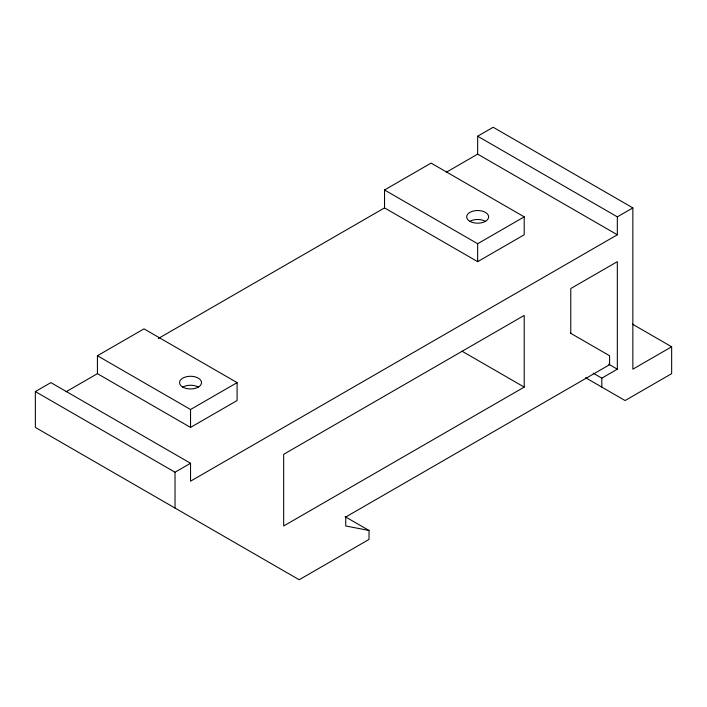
<?xml version="1.0" encoding="UTF-8"?>
<svg xmlns="http://www.w3.org/2000/svg" width="707" height="707" viewBox="0 0 707 707"><rect width="100%" height="100%" fill="white"/><g stroke="black" fill="none" stroke-linecap="round" stroke-linejoin="round"><path stroke-width="1.06" d="M345.104 516.658L369.019 530.462L369.019 539.423L299.185 579.74L35.35 427.417L35.35 391.581L50.869 382.62L190.545 463.262L190.545 481.184L617.335 234.777L617.335 216.855L477.658 136.212L477.658 154.135L617.335 234.777M97.425 373.658L97.425 355.736L143.989 328.861L237.101 382.62L237.101 400.542L190.545 427.417L97.425 373.658L66.069 391.766M384.537 207.893L384.537 189.98L431.093 163.096L524.214 216.855L524.214 234.777L477.658 261.661L384.537 207.893L158.306 338.512M477.658 136.212L493.177 127.26L632.853 207.893L632.853 369.178L671.65 346.784L671.65 373.658L625.094 400.542L585.546 377.715M446.303 172.243L477.658 154.135M97.425 355.736L190.545 409.503L237.101 382.62M384.537 189.98L477.658 243.738L524.214 216.855M35.35 391.581L175.027 472.223L190.545 463.262M617.335 216.855L632.853 207.893M524.214 387.1L283.666 525.981L283.666 454.301L524.214 315.419L524.214 387.1L462.033 351.202M593.2 373.172L601.816 378.139L617.335 369.178L617.335 261.661L570.77 288.536L570.77 333.342M369.019 530.462L345.741 525.981L345.741 517.02L609.575 364.697L609.575 355.745L570.346 333.094M632.429 324.133L671.65 346.784M608.718 364.211L617.335 369.178M601.816 378.139L601.816 387.1M477.658 243.738L477.658 261.661M190.545 409.503L190.545 427.417M175.027 472.223L175.027 508.059M469.899 221.335A10.976 6.336 0 0 0 488.254 218.498A10.976 6.336 0 0 0 474.812 210.739A10.976 6.336 0 0 0 469.899 221.335A10.976 6.336 0 0 1 485.417 221.335M182.786 387.1A10.976 6.336 0 0 0 201.142 384.255A10.976 6.336 0 0 0 187.709 376.495A10.976 6.336 0 0 0 182.786 387.1A10.976 6.336 0 0 1 198.305 387.1"/></g></svg>
